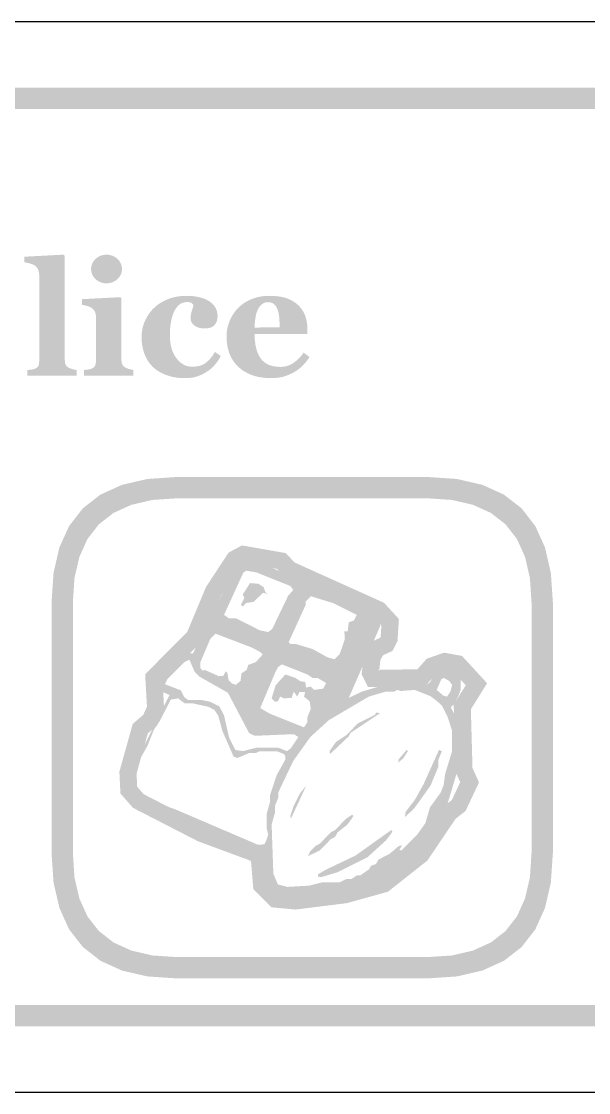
# Model space of a CAD drawing. Header units: millimetres. Extents: x 6 to 594, y 82 to 394.
# Drawn here: x 535.74 to 546.37, y 211.96 to 232.04 of the extents above; entities that cross this region are included whole.
import ezdxf

# ---------------------------------------------------------------- set-up
doc = ezdxf.new("R2010")
doc.units = ezdxf.units.MM
doc.layers.add('CUT', color=1, linetype='Continuous')
doc.layers.add('RASTER', color=7, linetype='Continuous')

msp = doc.modelspace()

# ---------------------------------------------------------------- hatches: boundary and pattern name
at = {"layer": 'RASTER'}
h = msp.add_hatch(color=7, dxfattribs=at)
h.paths.add_polyline_path([(499.8, 228.6), (499.834, 229.116), (499.938, 229.563), (500.109, 229.941), (500.35, 230.25), (500.659, 230.491), (501.038, 230.663), (501.484, 230.766), (502, 230.8), (559.2, 230.8), (559.716, 230.766), (560.163, 230.663), (560.541, 230.491), (560.85, 230.25), (561.091, 229.941), (561.263, 229.563), (561.366, 229.116), (561.4, 228.6), (561.4, 215.4), (561.366, 214.884), (561.262, 214.438), (561.091, 214.059), (560.85, 213.75), (560.541, 213.509), (560.163, 213.337), (559.716, 213.234), (559.2, 213.2), (502, 213.2), (501.484, 213.234), (501.038, 213.337), (500.659, 213.509), (500.35, 213.75), (500.109, 214.059), (499.938, 214.438), (499.834, 214.884), (499.8, 215.4)])
h.paths.add_polyline_path([(500.2, 228.6), (500.2, 215.4), (500.228, 214.978), (500.313, 214.613), (500.453, 214.303), (500.65, 214.05), (500.903, 213.853), (501.213, 213.712), (501.578, 213.628), (502, 213.6), (559.2, 213.6), (559.622, 213.628), (559.988, 213.712), (560.297, 213.853), (560.55, 214.05), (560.747, 214.303), (560.888, 214.613), (560.972, 214.978), (561, 215.4), (561, 228.6), (560.972, 229.022), (560.887, 229.388), (560.747, 229.697), (560.55, 229.95), (560.297, 230.147), (559.988, 230.288), (559.622, 230.372), (559.2, 230.4), (502, 230.4), (501.578, 230.372), (501.213, 230.288), (500.903, 230.147), (500.65, 229.95), (500.453, 229.697), (500.313, 229.388), (500.228, 229.022), (500.2, 228.6)])
for points in [[(536.768, 225.4), (535.849, 225.4), (535.849, 225.507), (535.859, 225.508), (535.868, 225.508), (535.878, 225.509), (535.887, 225.51), (535.896, 225.511), (535.905, 225.512), (535.914, 225.513), (535.923, 225.514), (535.932, 225.515), (535.941, 225.517), (535.949, 225.518), (535.957, 225.52), (535.965, 225.522), (535.973, 225.524), (535.98, 225.526), (535.987, 225.529), (535.998, 225.534), (536.009, 225.539), (536.018, 225.544), (536.026, 225.55), (536.034, 225.557), (536.04, 225.564), (536.046, 225.571), (536.051, 225.579), (536.055, 225.588), (536.058, 225.597), (536.061, 225.607), (536.063, 225.618), (536.065, 225.629), (536.066, 225.641), (536.067, 225.653), (536.068, 225.667), (536.068, 227.29), (536.067, 227.303), (536.066, 227.317), (536.064, 227.33), (536.062, 227.343), (536.059, 227.356), (536.055, 227.369), (536.05, 227.381), (536.045, 227.393), (536.039, 227.404), (536.033, 227.415), (536.026, 227.425), (536.018, 227.435), (536.01, 227.444), (536.002, 227.452), (535.993, 227.459), (535.984, 227.465), (535.976, 227.47), (535.968, 227.475), (535.958, 227.48), (535.947, 227.484), (535.936, 227.489), (535.923, 227.493), (535.91, 227.498), (535.895, 227.502), (535.881, 227.506), (535.867, 227.51), (535.853, 227.513), (535.84, 227.516), (535.827, 227.518), (535.814, 227.52), (535.802, 227.522), (535.791, 227.523), (535.791, 227.629), (536.527, 227.668), (536.549, 227.644), (536.549, 225.686), (536.55, 225.672), (536.551, 225.66), (536.552, 225.648), (536.554, 225.637), (536.557, 225.626), (536.56, 225.616), (536.564, 225.606), (536.569, 225.598), (536.574, 225.59), (536.579, 225.582), (536.586, 225.575), (536.593, 225.568), (536.601, 225.561), (536.61, 225.555), (536.62, 225.55), (536.63, 225.545), (536.637, 225.542), (536.645, 225.539), (536.652, 225.536), (536.66, 225.533), (536.668, 225.53), (536.676, 225.527), (536.684, 225.524), (536.692, 225.522), (536.7, 225.519), (536.708, 225.517), (536.717, 225.515), (536.727, 225.513), (536.736, 225.511), (536.746, 225.509), (536.757, 225.508), (536.768, 225.507)], [(538.805, 225.353), (538.755, 225.354), (538.706, 225.357), (538.659, 225.361), (538.614, 225.368), (538.569, 225.376), (538.527, 225.386), (538.485, 225.399), (538.446, 225.412), (538.408, 225.428), (538.371, 225.445), (538.336, 225.463), (538.303, 225.483), (538.272, 225.503), (538.243, 225.526), (538.215, 225.549), (538.189, 225.574), (538.164, 225.601), (538.141, 225.629), (538.12, 225.658), (538.1, 225.688), (538.082, 225.719), (538.066, 225.752), (538.051, 225.785), (538.038, 225.82), (538.026, 225.856), (538.016, 225.893), (538.007, 225.93), (538, 225.969), (537.995, 226.008), (537.991, 226.048), (537.989, 226.088), (537.988, 226.129), (537.989, 226.167), (537.992, 226.205), (537.996, 226.242), (538.003, 226.278), (538.012, 226.314), (538.022, 226.35), (538.034, 226.385), (538.049, 226.42), (538.065, 226.453), (538.082, 226.486), (538.1, 226.518), (538.12, 226.549), (538.142, 226.578), (538.164, 226.607), (538.188, 226.635), (538.214, 226.661), (538.241, 226.687), (538.27, 226.712), (538.301, 226.735), (538.333, 226.757), (538.368, 226.778), (538.403, 226.797), (538.44, 226.815), (538.479, 226.832), (538.52, 226.847), (538.561, 226.86), (538.603, 226.871), (538.647, 226.88), (538.691, 226.887), (538.736, 226.892), (538.783, 226.895), (538.83, 226.896), (538.896, 226.894), (538.958, 226.889), (539.017, 226.881), (539.072, 226.87), (539.123, 226.856), (539.171, 226.838), (539.216, 226.818), (539.256, 226.794), (539.293, 226.767), (539.325, 226.738), (539.352, 226.707), (539.374, 226.674), (539.391, 226.639), (539.403, 226.601), (539.411, 226.561), (539.413, 226.519), (539.412, 226.493), (539.41, 226.469), (539.405, 226.446), (539.399, 226.424), (539.391, 226.403), (539.382, 226.384), (539.371, 226.366), (539.358, 226.349), (539.342, 226.334), (539.325, 226.321), (539.304, 226.31), (539.282, 226.301), (539.257, 226.294), (539.229, 226.289), (539.198, 226.286), (539.166, 226.285), (539.139, 226.286), (539.113, 226.288), (539.088, 226.292), (539.065, 226.298), (539.042, 226.305), (539.021, 226.314), (539.001, 226.325), (538.982, 226.338), (538.964, 226.351), (538.949, 226.366), (538.937, 226.382), (538.926, 226.398), (538.918, 226.416), (538.912, 226.435), (538.909, 226.454), (538.908, 226.475), (538.908, 226.493), (538.909, 226.511), (538.911, 226.529), (538.914, 226.547), (538.917, 226.564), (538.921, 226.582), (538.926, 226.6), (538.931, 226.617), (538.937, 226.634), (538.942, 226.65), (538.946, 226.665), (538.95, 226.679), (538.953, 226.692), (538.956, 226.704), (538.958, 226.715), (538.959, 226.724), (538.955, 226.731), (538.951, 226.737), (538.946, 226.742), (538.941, 226.747), (538.936, 226.752), (538.93, 226.757), (538.924, 226.761), (538.918, 226.765), (538.911, 226.768), (538.904, 226.771), (538.896, 226.773), (538.886, 226.775), (538.876, 226.776), (538.865, 226.778), (538.853, 226.778), (538.84, 226.778), (538.824, 226.778), (538.808, 226.776), (538.793, 226.774), (538.777, 226.771), (538.763, 226.766), (538.748, 226.761), (538.734, 226.755), (538.72, 226.748), (538.707, 226.739), (538.694, 226.729), (538.681, 226.718), (538.668, 226.705), (538.655, 226.691), (538.643, 226.675), (538.631, 226.658), (538.619, 226.639), (538.608, 226.62), (538.598, 226.6), (538.588, 226.577), (538.578, 226.554), (538.57, 226.528), (538.561, 226.501), (538.554, 226.473), (538.547, 226.443), (538.54, 226.411), (538.535, 226.378), (538.53, 226.344), (538.526, 226.307), (538.523, 226.27), (538.521, 226.23), (538.52, 226.19), (538.52, 226.147), (538.522, 226.083), (538.527, 226.023), (538.537, 225.966), (538.55, 225.912), (538.567, 225.861), (538.588, 225.813), (538.613, 225.768), (538.642, 225.727), (538.673, 225.689), (538.706, 225.657), (538.74, 225.629), (538.776, 225.607), (538.813, 225.589), (538.852, 225.577), (538.892, 225.569), (538.934, 225.567), (538.974, 225.568), (539.011, 225.572), (539.047, 225.577), (539.08, 225.585), (539.111, 225.595), (539.141, 225.608), (539.168, 225.623), (539.193, 225.64), (539.216, 225.659), (539.239, 225.68), (539.262, 225.702), (539.283, 225.727), (539.304, 225.754), (539.325, 225.782), (539.344, 225.813), (539.363, 225.845), (539.473, 225.769), (539.462, 225.747), (539.449, 225.725), (539.437, 225.704), (539.423, 225.684), (539.41, 225.663), (539.395, 225.644), (539.38, 225.625), (539.365, 225.606), (539.349, 225.588), (539.332, 225.57), (539.314, 225.553), (539.296, 225.536), (539.276, 225.52), (539.256, 225.504), (539.236, 225.489), (539.214, 225.475), (539.191, 225.46), (539.168, 225.447), (539.144, 225.434), (539.121, 225.422), (539.098, 225.411), (539.074, 225.401), (539.05, 225.392), (539.027, 225.384), (539.002, 225.377), (538.977, 225.37), (538.951, 225.365), (538.924, 225.361), (538.895, 225.357), (538.866, 225.355), (538.836, 225.354), (538.805, 225.353)]]:
    msp.add_hatch(color=7, dxfattribs=at).paths.add_polyline_path(points)
h = msp.add_hatch(color=7, dxfattribs=at)
h.paths.add_polyline_path([(537.834, 225.4), (536.908, 225.4), (536.908, 225.507), (536.918, 225.508), (536.927, 225.508), (536.937, 225.509), (536.946, 225.51), (536.955, 225.511), (536.965, 225.512), (536.974, 225.513), (536.983, 225.514), (536.992, 225.515), (537.001, 225.517), (537.009, 225.518), (537.017, 225.52), (537.025, 225.522), (537.032, 225.524), (537.039, 225.526), (537.046, 225.529), (537.057, 225.534), (537.068, 225.539), (537.077, 225.544), (537.086, 225.55), (537.094, 225.557), (537.101, 225.564), (537.107, 225.571), (537.112, 225.579), (537.116, 225.588), (537.12, 225.597), (537.124, 225.607), (537.126, 225.618), (537.128, 225.629), (537.13, 225.641), (537.131, 225.653), (537.131, 225.667), (537.131, 226.519), (537.131, 226.532), (537.13, 226.544), (537.128, 226.556), (537.125, 226.567), (537.122, 226.578), (537.118, 226.589), (537.113, 226.599), (537.108, 226.609), (537.102, 226.619), (537.095, 226.628), (537.088, 226.636), (537.081, 226.644), (537.074, 226.652), (537.066, 226.659), (537.058, 226.665), (537.049, 226.671), (537.042, 226.676), (537.034, 226.68), (537.025, 226.684), (537.016, 226.689), (537.005, 226.693), (536.994, 226.697), (536.982, 226.701), (536.969, 226.705), (536.956, 226.709), (536.943, 226.713), (536.93, 226.716), (536.918, 226.718), (536.906, 226.721), (536.894, 226.723), (536.883, 226.724), (536.872, 226.726), (536.872, 226.833), (537.59, 226.871), (537.611, 226.849), (537.611, 225.686), (537.612, 225.673), (537.613, 225.661), (537.615, 225.649), (537.617, 225.638), (537.62, 225.628), (537.624, 225.617), (537.628, 225.608), (537.633, 225.598), (537.639, 225.59), (537.646, 225.582), (537.653, 225.574), (537.66, 225.567), (537.668, 225.561), (537.677, 225.555), (537.686, 225.55), (537.696, 225.545), (537.704, 225.542), (537.711, 225.539), (537.719, 225.536), (537.727, 225.533), (537.735, 225.53), (537.744, 225.527), (537.752, 225.524), (537.761, 225.522), (537.77, 225.519), (537.779, 225.517), (537.788, 225.515), (537.797, 225.513), (537.806, 225.511), (537.815, 225.509), (537.825, 225.508), (537.834, 225.507)])
h.paths.add_polyline_path([(537.62, 227.398), (537.619, 227.371), (537.615, 227.344), (537.608, 227.319), (537.599, 227.295), (537.587, 227.272), (537.572, 227.25), (537.555, 227.228), (537.535, 227.208), (537.513, 227.19), (537.49, 227.174), (537.466, 227.161), (537.441, 227.15), (537.415, 227.141), (537.388, 227.135), (537.36, 227.131), (537.332, 227.13), (537.303, 227.131), (537.274, 227.135), (537.247, 227.141), (537.221, 227.15), (537.196, 227.161), (537.172, 227.174), (537.149, 227.19), (537.127, 227.208), (537.107, 227.228), (537.09, 227.25), (537.075, 227.272), (537.063, 227.295), (537.054, 227.319), (537.047, 227.344), (537.043, 227.371), (537.042, 227.398), (537.043, 227.425), (537.047, 227.452), (537.054, 227.477), (537.063, 227.501), (537.075, 227.525), (537.09, 227.547), (537.107, 227.568), (537.127, 227.588), (537.149, 227.607), (537.172, 227.623), (537.196, 227.637), (537.221, 227.648), (537.247, 227.656), (537.274, 227.663), (537.303, 227.666), (537.332, 227.668), (537.361, 227.666), (537.389, 227.663), (537.416, 227.656), (537.442, 227.648), (537.467, 227.637), (537.491, 227.623), (537.514, 227.607), (537.535, 227.588), (537.555, 227.568), (537.572, 227.547), (537.587, 227.525), (537.599, 227.501), (537.608, 227.477), (537.615, 227.452), (537.619, 227.425), (537.62, 227.398)])
h = msp.add_hatch(color=7, dxfattribs=at)
h.paths.add_polyline_path([(541.137, 225.75), (541.124, 225.729), (541.11, 225.709), (541.096, 225.689), (541.081, 225.669), (541.065, 225.649), (541.049, 225.63), (541.031, 225.611), (541.014, 225.593), (540.995, 225.574), (540.976, 225.557), (540.956, 225.54), (540.936, 225.524), (540.915, 225.508), (540.894, 225.494), (540.872, 225.479), (540.849, 225.466), (540.824, 225.452), (540.8, 225.44), (540.775, 225.428), (540.75, 225.417), (540.725, 225.407), (540.7, 225.398), (540.675, 225.389), (540.65, 225.382), (540.625, 225.375), (540.598, 225.369), (540.571, 225.364), (540.542, 225.36), (540.513, 225.357), (540.483, 225.355), (540.452, 225.354), (540.42, 225.353), (540.366, 225.354), (540.315, 225.357), (540.265, 225.362), (540.218, 225.369), (540.172, 225.377), (540.128, 225.388), (540.086, 225.4), (540.045, 225.415), (540.007, 225.431), (539.97, 225.448), (539.935, 225.467), (539.902, 225.487), (539.87, 225.508), (539.84, 225.531), (539.812, 225.555), (539.785, 225.58), (539.76, 225.607), (539.737, 225.635), (539.716, 225.663), (539.696, 225.694), (539.677, 225.725), (539.661, 225.757), (539.646, 225.791), (539.632, 225.826), (539.62, 225.861), (539.61, 225.898), (539.601, 225.935), (539.594, 225.973), (539.589, 226.012), (539.585, 226.051), (539.582, 226.091), (539.582, 226.132), (539.583, 226.17), (539.585, 226.206), (539.589, 226.243), (539.595, 226.279), (539.603, 226.314), (539.613, 226.35), (539.624, 226.384), (539.637, 226.419), (539.651, 226.453), (539.667, 226.485), (539.684, 226.517), (539.703, 226.548), (539.723, 226.578), (539.745, 226.607), (539.768, 226.635), (539.793, 226.663), (539.818, 226.688), (539.846, 226.712), (539.875, 226.735), (539.905, 226.757), (539.937, 226.777), (539.971, 226.796), (540.007, 226.814), (540.044, 226.831), (540.082, 226.846), (540.122, 226.859), (540.163, 226.87), (540.204, 226.879), (540.247, 226.887), (540.291, 226.892), (540.337, 226.895), (540.383, 226.896), (540.433, 226.895), (540.481, 226.892), (540.526, 226.889), (540.57, 226.883), (540.611, 226.876), (540.649, 226.868), (540.686, 226.857), (540.72, 226.846), (540.752, 226.833), (540.783, 226.819), (540.812, 226.803), (540.84, 226.786), (540.867, 226.769), (540.892, 226.75), (540.916, 226.729), (540.938, 226.708), (540.958, 226.687), (540.977, 226.664), (540.994, 226.641), (541.01, 226.617), (541.025, 226.592), (541.038, 226.566), (541.049, 226.539), (541.06, 226.511), (541.069, 226.483), (541.076, 226.454), (541.083, 226.424), (541.088, 226.395), (541.092, 226.365), (541.095, 226.335), (541.097, 226.304), (541.098, 226.273), (541.098, 226.178), (540.108, 226.178), (540.109, 226.105), (540.115, 226.037), (540.124, 225.973), (540.136, 225.913), (540.153, 225.859), (540.173, 225.808), (540.196, 225.762), (540.223, 225.721), (540.254, 225.684), (540.29, 225.652), (540.329, 225.625), (540.373, 225.603), (540.421, 225.586), (540.474, 225.574), (540.53, 225.567), (540.591, 225.564), (540.625, 225.565), (540.658, 225.569), (540.69, 225.575), (540.722, 225.583), (540.752, 225.594), (540.782, 225.606), (540.811, 225.622), (540.839, 225.64), (540.865, 225.659), (540.891, 225.68), (540.916, 225.702), (540.94, 225.725), (540.963, 225.75), (540.985, 225.775), (541.006, 225.802), (541.026, 225.831)])
h.paths.add_polyline_path([(540.578, 226.307), (540.578, 226.329), (540.577, 226.351), (540.577, 226.373), (540.576, 226.396), (540.574, 226.418), (540.573, 226.441), (540.571, 226.464), (540.569, 226.487), (540.567, 226.509), (540.564, 226.531), (540.561, 226.551), (540.557, 226.571), (540.553, 226.589), (540.548, 226.606), (540.544, 226.623), (540.538, 226.638), (540.532, 226.654), (540.525, 226.67), (540.517, 226.685), (540.509, 226.698), (540.5, 226.711), (540.491, 226.722), (540.481, 226.732), (540.47, 226.742), (540.459, 226.75), (540.447, 226.757), (540.435, 226.763), (540.421, 226.768), (540.407, 226.772), (540.393, 226.775), (540.377, 226.776), (540.361, 226.777), (540.333, 226.775), (540.307, 226.77), (540.283, 226.761), (540.26, 226.748), (540.238, 226.732), (540.217, 226.713), (540.198, 226.689), (540.181, 226.663), (540.165, 226.632), (540.151, 226.597), (540.139, 226.558), (540.129, 226.515), (540.121, 226.468), (540.114, 226.416), (540.11, 226.361), (540.108, 226.301)])
h = msp.add_hatch(color=7, dxfattribs=at)
h.paths.add_polyline_path([(536.3, 221.15), (536.337, 221.701), (536.447, 222.178), (536.63, 222.582), (536.888, 222.913), (537.218, 223.17), (537.622, 223.353), (538.099, 223.463), (538.65, 223.5), (543.35, 223.5), (543.901, 223.463), (544.378, 223.353), (544.782, 223.17), (545.113, 222.913), (545.37, 222.582), (545.553, 222.178), (545.663, 221.701), (545.7, 221.15), (545.7, 216.45), (545.663, 215.899), (545.553, 215.422), (545.37, 215.018), (545.113, 214.687), (544.782, 214.43), (544.378, 214.247), (543.901, 214.137), (543.35, 214.1), (538.65, 214.1), (538.099, 214.137), (537.622, 214.247), (537.218, 214.43), (536.888, 214.688), (536.63, 215.018), (536.447, 215.422), (536.337, 215.899), (536.3, 216.45)])
h.paths.add_polyline_path([(536.7, 221.15), (536.7, 216.45), (536.73, 215.993), (536.822, 215.597), (536.974, 215.262), (537.188, 214.988), (537.462, 214.774), (537.797, 214.622), (538.193, 214.53), (538.65, 214.5), (543.35, 214.5), (543.807, 214.53), (544.203, 214.622), (544.538, 214.774), (544.813, 214.988), (545.026, 215.262), (545.178, 215.597), (545.27, 215.993), (545.3, 216.45), (545.3, 221.15), (545.27, 221.607), (545.178, 222.003), (545.026, 222.338), (544.813, 222.612), (544.538, 222.826), (544.203, 222.978), (543.807, 223.07), (543.35, 223.1), (538.65, 223.1), (538.193, 223.07), (537.797, 222.978), (537.462, 222.826), (537.188, 222.613), (536.974, 222.338), (536.822, 222.003), (536.73, 221.607), (536.7, 221.15)])
h = msp.add_hatch(color=7, dxfattribs=at)
h.paths.add_polyline_path([(539.87, 222.217), (540.688, 222.074), (540.86, 221.896), (542.534, 221.142), (542.813, 220.838), (542.787, 220.423), (542.692, 220.239), (542.515, 220.158), (542.466, 220.067), (542.443, 219.859), (542.43, 219.885), (543.16, 219.895), (543.335, 220.093), (543.66, 220.207), (543.998, 220.145), (544.467, 219.633), (544.163, 219.146), (544.193, 218.046), (544.315, 217.775), (544.064, 217.24), (543.875, 217.091), (543.348, 216.31), (542.608, 215.725), (541.841, 215.512), (540.877, 215.391), (540.422, 215.433), (540.084, 215.77), (540.041, 216.289), (540.029, 216.307), (539.044, 216.672), (537.828, 217.297), (537.592, 217.566), (537.572, 217.976), (537.822, 218.871), (538.02, 219.042), (538.089, 219.195), (538.055, 219.801), (538.846, 220.599), (539.197, 221.439), (539.62, 222.082)])
h.paths.add_polyline_path([(539.924, 221.883), (539.843, 221.839), (539.481, 221.288), (539.117, 220.418), (538.382, 219.677), (538.412, 219.135), (538.283, 218.846), (538.104, 218.692), (537.894, 217.94), (537.906, 217.693), (538.028, 217.553), (539.174, 216.965), (540.238, 216.571), (540.353, 216.397), (540.394, 215.914), (540.567, 215.741), (540.871, 215.712), (541.778, 215.827), (542.46, 216.016), (543.111, 216.53), (543.638, 217.312), (543.806, 217.444), (543.963, 217.778), (543.875, 217.973), (543.841, 219.234), (544.067, 219.596), (543.834, 219.85), (543.686, 219.877), (543.52, 219.819), (543.306, 219.577), (542.236, 219.562), (542.114, 219.798), (542.155, 220.164), (542.284, 220.405), (542.459, 220.484), (542.472, 220.51), (542.485, 220.722), (542.342, 220.877), (540.672, 221.629), (540.53, 221.777), (539.924, 221.883)])
h = msp.add_hatch(color=7, dxfattribs=at)
h.paths.add_polyline_path([(539.894, 221.957), (540.012, 221.967), (540.332, 221.839), (542.055, 221.105), (542.384, 220.923), (542.47, 220.722), (541.873, 219.359), (542.119, 219.477), (542.661, 219.637), (543.076, 219.669), (543.332, 219.605), (543.405, 219.659), (543.482, 219.838), (543.555, 219.892), (543.747, 219.892), (543.916, 219.806), (543.97, 219.701), (543.97, 219.509), (543.938, 219.414), (543.852, 219.244), (543.788, 219.181), (543.938, 218.871), (543.97, 218.711), (543.97, 218.36), (543.938, 218.296), (543.906, 217.977), (543.715, 217.339), (543.565, 217.042), (543.246, 216.595), (542.894, 216.244), (542.607, 216.053), (542.247, 215.871), (541.927, 215.775), (541.608, 215.743), (541.544, 215.711), (541.353, 215.711), (541.034, 215.647), (540.587, 215.647), (540.418, 215.733), (540.3, 215.935), (540.3, 216.445), (540.277, 216.487), (539.374, 216.86), (538.458, 217.285), (538.512, 217.307), (538.608, 217.275), (540.172, 216.605), (540.29, 216.614), (540.332, 216.701), (540.363, 216.796), (540.332, 216.924), (540.332, 217.179), (540.395, 217.403), (540.395, 217.53), (540.523, 217.913), (540.683, 218.201), (540.683, 218.264), (540.66, 218.306), (540.523, 218.36), (540.204, 218.36), (540.14, 218.328), (540.012, 218.328), (539.789, 218.233), (539.715, 218.255), (539.502, 218.743), (539.428, 219.021), (539.352, 219.136), (539.246, 219.19), (538.959, 219.254), (538.799, 219.254), (538.672, 219.35), (538.535, 219.327), (538.33, 218.925), (538.215, 218.753), (538.097, 218.456), (537.97, 218.233), (537.906, 218.073), (537.906, 217.977), (537.842, 217.85), (537.842, 217.754), (537.896, 217.648), (537.992, 217.553), (538.439, 217.317), (538.321, 217.339), (537.96, 217.521), (537.864, 217.617), (537.81, 217.722), (537.81, 217.913), (537.906, 218.201), (538.512, 219.414), (538.311, 219.5), (538.289, 219.669), (538.426, 219.851), (538.49, 219.883), (538.694, 220.093), (538.873, 220.202), (538.949, 220.189), (539.747, 221.817), (539.811, 221.913)])
h.paths.add_polyline_path([(539.948, 221.744), (539.894, 221.702), (539.534, 220.914), (539.629, 220.85), (539.757, 220.85), (540.204, 220.626), (540.363, 220.594), (540.437, 220.649), (540.737, 221.274), (540.833, 221.383), (540.778, 221.456), (540.14, 221.712)])
h.paths.add_polyline_path([(540.022, 221.511), (540.181, 221.498), (540.277, 221.434), (540.309, 221.338), (540.354, 221.306), (540.268, 221.329), (540.086, 221.159), (539.948, 221.137), (539.885, 221.073), (539.853, 221.105), (539.917, 221.233), (539.885, 221.297)])
h.paths.add_polyline_path([(541.161, 221.265), (541.066, 221.169), (541.066, 221.105), (540.746, 220.403), (540.778, 220.371), (540.874, 220.371), (541.193, 220.275), (541.481, 220.116), (541.608, 220.084), (541.704, 220.18), (541.8, 220.467), (541.79, 220.604), (541.854, 220.604), (541.873, 220.776), (541.969, 220.808), (542.023, 220.914), (541.576, 221.137)])
h.paths.add_polyline_path([(539.374, 220.563), (539.278, 220.467), (539.087, 220.02), (539.087, 219.924), (539.128, 219.87), (539.173, 219.883), (539.438, 219.765), (539.524, 219.774), (539.565, 219.86), (539.597, 219.828), (539.62, 219.691), (539.684, 219.627), (539.757, 219.605), (539.843, 219.678), (539.862, 219.819), (539.958, 219.883), (539.99, 219.978), (540.13, 220.03), (540.258, 220.17), (540.213, 220.221), (540.044, 220.307)])
h.paths.add_polyline_path([(538.886, 220.074), (538.79, 220.03), (538.471, 219.71), (538.426, 219.615), (538.726, 219.5), (538.79, 219.372), (538.863, 219.318), (539.119, 219.318), (539.278, 219.286), (539.447, 219.2), (539.534, 219.031), (539.629, 218.616), (539.747, 218.383), (539.885, 218.36), (540.14, 218.424), (540.555, 218.424), (540.715, 218.36), (540.788, 218.415), (540.928, 218.625), (540.842, 218.679), (540.108, 218.648), (540.003, 218.702), (539.607, 219.455), (539.077, 219.755), (538.981, 219.851)])
h.paths.add_polyline_path([(540.619, 219.988), (540.545, 219.934), (540.491, 219.828), (540.213, 219.168), (540.395, 219.062), (541.034, 218.807), (541.098, 218.903), (541.098, 218.999), (541.161, 219.158), (541.139, 219.295), (541.034, 219.382), (541.056, 219.468), (540.948, 219.468), (540.906, 219.382), (540.842, 219.477), (540.801, 219.359), (540.651, 219.35), (540.587, 219.382), (540.545, 219.295), (540.491, 219.286), (540.427, 219.35), (540.501, 219.595), (540.683, 219.797), (540.874, 219.733), (540.97, 219.669), (541.056, 219.659), (541.075, 219.551), (541.161, 219.573), (541.225, 219.509), (541.394, 219.532), (541.449, 219.637), (541.289, 219.733), (541.193, 219.733), (541.098, 219.797)])
h.paths.add_polyline_path([(543.651, 219.733), (543.609, 219.71), (543.523, 219.509), (543.641, 219.404), (543.715, 219.382), (543.779, 219.477), (543.811, 219.605), (543.756, 219.678)])
h.paths.add_polyline_path([(542.789, 219.509), (542.725, 219.477), (542.566, 219.477), (542.247, 219.382), (541.503, 218.944), (541.152, 218.625), (540.833, 218.178), (540.555, 217.594), (540.555, 217.498), (540.491, 217.339), (540.491, 217.211), (540.427, 216.988), (540.459, 216.062), (540.545, 215.861), (540.724, 215.816), (541.129, 215.839), (541.385, 215.903), (541.704, 215.903), (541.832, 215.966), (541.927, 215.966), (542.023, 216.03), (542.087, 216.03), (542.256, 216.148), (542.288, 216.212), (542.384, 216.244), (542.428, 216.327), (542.639, 216.436), (542.811, 216.582), (542.875, 216.595), (542.821, 216.509), (542.863, 216.499), (543.15, 216.787), (543.309, 217.01), (543.396, 217.307), (543.597, 217.585), (543.651, 217.722), (543.683, 217.945), (543.811, 218.36), (543.811, 218.743), (543.724, 219.008), (543.629, 219.2), (543.533, 219.295), (543.405, 219.391), (543.108, 219.509), (542.843, 219.487)])
h.paths.add_polyline_path([(542.384, 219.085), (542.46, 219.072), (541.905, 218.702), (541.873, 218.638), (541.522, 218.306), (541.512, 218.36), (541.631, 218.529), (541.822, 218.657), (542.045, 218.881), (542.365, 219.04)])
h.paths.add_polyline_path([(542.958, 218.383), (542.981, 218.36), (542.894, 218.223), (542.799, 218.146), (542.811, 218.21)])
h.paths.add_polyline_path([(543.565, 218.383), (543.619, 218.36), (543.555, 218.201), (543.555, 218.073), (543.405, 217.712), (543.099, 217.285), (542.926, 217.125), (542.939, 217.221), (543.118, 217.457), (543.277, 217.744)])
h.paths.add_polyline_path([(541.075, 217.712), (540.788, 217.093), (540.778, 217.147), (540.842, 217.339), (540.96, 217.572)])
h.paths.add_polyline_path([(541.937, 217.17), (541.959, 217.147), (541.937, 217.106), (541.841, 216.978), (541.662, 216.838), (541.618, 216.755), (541.535, 216.71), (541.331, 216.499), (541.107, 216.391), (541.152, 216.487), (541.248, 216.582), (541.331, 216.627), (541.535, 216.838), (541.618, 216.882), (541.822, 217.093)])
h.paths.add_polyline_path([(542.671, 216.882), (542.693, 216.86), (542.671, 216.819), (542.575, 216.691), (542.224, 216.372), (541.672, 216.094), (541.353, 215.998), (541.299, 216.008), (541.299, 216.053), (541.439, 216.136), (542.001, 216.404)])

# ---------------------------------------------------------------- linework, layer by layer
at = {"layer": 'CUT'}
for points in [[(501.599, 232.04), (559.601, 232.04)], [(559.601, 211.96), (501.599, 211.96)]]:
    msp.add_lwpolyline(points, dxfattribs=at)

doc.saveas('drawing.dxf')
